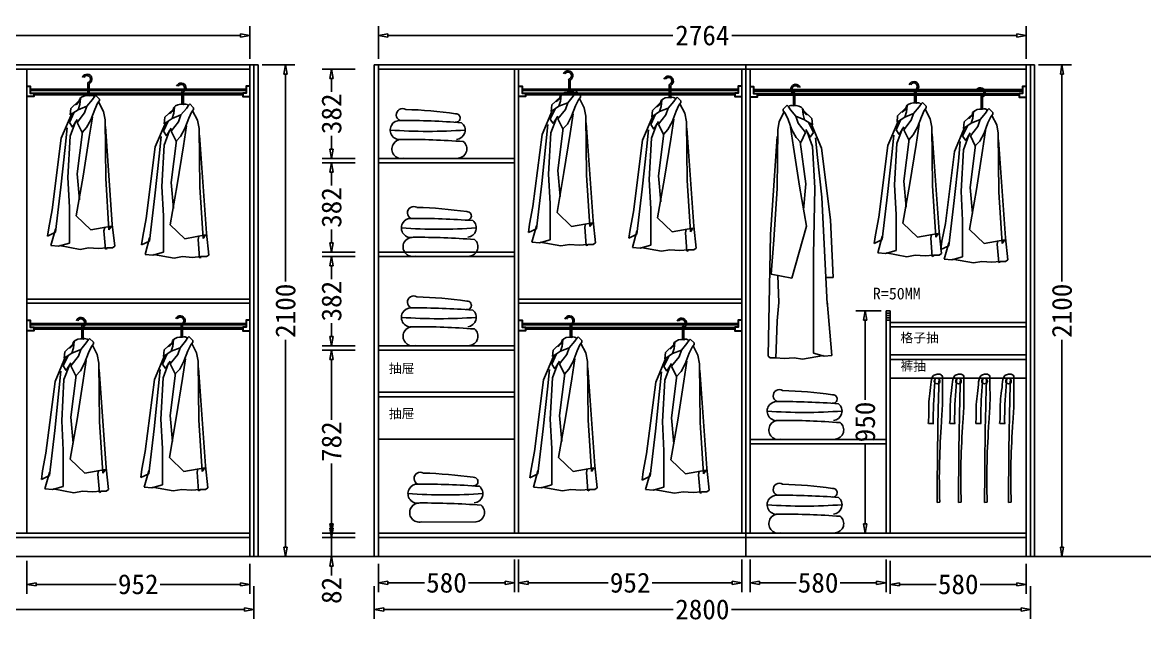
# Model space of a CAD drawing. Header units: millimetres. Extents: x 304407 to 361076, y -1262425 to -1203358.
# Drawn here: x 335285 to 340074, y -1249130 to -1246567 of the extents above; entities that cross this region are included whole.
import ezdxf

# ---------------------------------------------------------------- set-up
doc = ezdxf.new("R2010")
doc.units = ezdxf.units.MM
doc.header["$LTSCALE"] = 20
doc.layers.get('Defpoints').update_dxf_attribs({"color": 250})
for name, color, linetype in [('4', 1, 'Continuous'), ('6', 6, 'Continuous'), ('8', 8, 'Continuous'), ('LAYER10', 11, 'Continuous'), ('LAYER8', 11, 'Continuous'), ('图层3', 4, 'Continuous'), ('墙体', 40, 'Continuous')]:
    doc.layers.add(name, color=color, linetype=linetype)
doc.styles.get("Standard").update_dxf_attribs({"font": 'SimSun.ttf', "height": 85})
doc.styles.add('text', font='SimSun.ttf', dxfattribs={"height": 85})
doc.dimstyles.new('周文晶', dxfattribs={"dimtxt": 70, "dimasz": 40, "dimexe": 40, "dimexo": 30, "dimgap": 10, "dimtad": 0, "dimdec": 0, "dimtxsty": 'Standard', "dimblk": 'CLOSEDBLANK', "dimcen": 200, "dimclrd": 256, "dimclre": 256, "dimadec": 0, "dimazin": 0, "dimtfac": 1, "dimtdec": 0, "dimtmove": 0, "dimatfit": 3, "dimldrblk": 'CLOSEDBLANK', "dimfxl": 100, "dimfxlon": 1, "dimarcsym": 0})

# ---------------------------------------------------------------- blocks, each defined once
blk = doc.blocks.new('_ClosedBlank')
at = {"color": 0, "linetype": 'ByBlock', "lineweight": -2}
for p, q in [((-1, 0.17), (0, 0)), ((-1, 0.17), (-1, -0.17)), ((0, 0), (-1, -0.17))]:
    blk.add_line(p, q, dxfattribs=at)
blk = doc.blocks.new('*D2006')
at = {"lineweight": -2, "transparency": 16777216}
for p, q in [((337384.3, -1248860.2), (337384.3, -1249000.2)), ((336804.3, -1248878.6), (336804.3, -1249000.2)), ((336844.3, -1248960.2), (337000.2, -1248960.2)), ((337344.3, -1248960.2), (337188.3, -1248960.2))]:
    blk.add_line(p, q, dxfattribs=at)
at = {"layer": 'Defpoints', "color": 0, "transparency": 16777216}
for p in [(337384.3, -1248748.6), (336804.3, -1248848.6), (337384.3, -1248960.2)]:
    blk.add_point(p, dxfattribs=at)
at = {"lineweight": -2, "transparency": 16777216, "xscale": 40, "yscale": 40, "zscale": 40, "rotation": 180}
blk.add_blockref('_ClosedBlank', (336804.3, -1248960.2), dxfattribs=at)
at = {"lineweight": -2, "transparency": 16777216, "xscale": 40, "yscale": 40, "zscale": 40}
blk.add_blockref('_ClosedBlank', (337384.3, -1248960.2), dxfattribs=at)
at = {"color": 0, "transparency": 16777216, "insert": (337094.3, -1248960.2), "char_height": 85, "attachment_point": 5}
blk.add_mtext('580', dxfattribs=at)
blk = doc.blocks.new('*D2007')
at = {"lineweight": -2, "transparency": 16777216}
for p, q in [((338390.3, -1248860.2), (338390.3, -1249000.2)), ((338970.3, -1248860.2), (338970.3, -1249000.2)), ((338430.3, -1248960.2), (338586.2, -1248960.2)), ((338930.3, -1248960.2), (338774.3, -1248960.2))]:
    blk.add_line(p, q, dxfattribs=at)
at = {"layer": 'Defpoints', "color": 0, "transparency": 16777216}
for p in [(338390.3, -1246766.6), (338970.3, -1248748.6), (338970.3, -1248960.2)]:
    blk.add_point(p, dxfattribs=at)
at = {"lineweight": -2, "transparency": 16777216, "xscale": 40, "yscale": 40, "zscale": 40, "rotation": 180}
blk.add_blockref('_ClosedBlank', (338390.3, -1248960.2), dxfattribs=at)
at = {"lineweight": -2, "transparency": 16777216, "xscale": 40, "yscale": 40, "zscale": 40}
blk.add_blockref('_ClosedBlank', (338970.3, -1248960.2), dxfattribs=at)
at = {"color": 0, "transparency": 16777216, "insert": (338680.3, -1248960.2), "char_height": 85, "attachment_point": 5}
blk.add_mtext('580', dxfattribs=at)
blk = doc.blocks.new('*D2008')
at = {"lineweight": -2, "transparency": 16777216}
for p, q in [((336804.3, -1246723.2), (336804.3, -1246583.2)), ((339568.3, -1246723.2), (339568.3, -1246583.2)), ((336844.3, -1246623.2), (338060.6, -1246623.2)), ((339528.3, -1246623.2), (338312, -1246623.2))]:
    blk.add_line(p, q, dxfattribs=at)
at = {"layer": 'Defpoints', "color": 0, "transparency": 16777216}
for p in [(339568.3, -1246623.2), (336804.3, -1246766.6), (339568.3, -1246766.6)]:
    blk.add_point(p, dxfattribs=at)
at = {"lineweight": -2, "transparency": 16777216, "xscale": 40, "yscale": 40, "zscale": 40, "rotation": 180}
blk.add_blockref('_ClosedBlank', (336804.3, -1246623.2), dxfattribs=at)
at = {"lineweight": -2, "transparency": 16777216, "xscale": 40, "yscale": 40, "zscale": 40}
blk.add_blockref('_ClosedBlank', (339568.3, -1246623.2), dxfattribs=at)
at = {"color": 0, "transparency": 16777216, "insert": (338186.3, -1246623.2), "char_height": 85, "attachment_point": 5}
blk.add_mtext('2764', dxfattribs=at)
blk = doc.blocks.new('*D2009')
at = {"lineweight": -2, "transparency": 16777216}
for p, q in [((336786.3, -1248974.2), (336786.3, -1249114.2)), ((339586.3, -1248974.2), (339586.3, -1249114.2)), ((336826.3, -1249074.2), (338061.5, -1249074.2)), ((339546.3, -1249074.2), (338311, -1249074.2))]:
    blk.add_line(p, q, dxfattribs=at)
at = {"layer": 'Defpoints', "color": 0, "transparency": 16777216}
for p in [(336786.3, -1248848.6), (339586.3, -1248848.6), (339586.3, -1249074.2)]:
    blk.add_point(p, dxfattribs=at)
at = {"lineweight": -2, "transparency": 16777216, "xscale": 40, "yscale": 40, "zscale": 40, "rotation": 180}
blk.add_blockref('_ClosedBlank', (336786.3, -1249074.2), dxfattribs=at)
at = {"lineweight": -2, "transparency": 16777216, "xscale": 40, "yscale": 40, "zscale": 40}
blk.add_blockref('_ClosedBlank', (339586.3, -1249074.2), dxfattribs=at)
at = {"color": 0, "transparency": 16777216, "insert": (338186.3, -1249074.2), "char_height": 85, "attachment_point": 5}
blk.add_mtext('2800', dxfattribs=at)
blk = doc.blocks.new('*D2010')
at = {"lineweight": -2, "transparency": 16777216}
for p, q in [((339621.2, -1246748.6), (339761.2, -1246748.6)), ((339721.2, -1246788.6), (339721.2, -1247673.9)), ((339721.2, -1248808.6), (339721.2, -1247923.4)), ((339621.2, -1248848.6), (339761.2, -1248848.6))]:
    blk.add_line(p, q, dxfattribs=at)
at = {"layer": 'Defpoints', "color": 0, "transparency": 16777216}
for p in [(339586.3, -1246748.6), (339721.2, -1246748.6), (339586.3, -1248848.6)]:
    blk.add_point(p, dxfattribs=at)
at = {"lineweight": -2, "transparency": 16777216, "xscale": 40, "yscale": 40, "zscale": 40}
for p, rotation in [((339721.2, -1246748.6), 90), ((339721.2, -1248848.6), 270)]:
    blk.add_blockref('_ClosedBlank', p, dxfattribs=dict(at, rotation=rotation))
at = {"color": 0, "transparency": 16777216, "insert": (339721.2, -1247798.6), "char_height": 85, "attachment_point": 5, "rotation": 90}
blk.add_mtext('2100', dxfattribs=at)
blk = doc.blocks.new('*D2011')
at = {"lineweight": -2, "transparency": 16777216}
for p, q in [((338949.3, -1247798.6), (338841.3, -1247798.6)), ((338881.3, -1247838.6), (338881.3, -1248178.6)), ((338881.3, -1248708.6), (338881.3, -1248368.6)), ((338940.3, -1248748.6), (338841.3, -1248748.6))]:
    blk.add_line(p, q, dxfattribs=at)
at = {"layer": 'Defpoints', "color": 0, "transparency": 16777216}
for p in [(338979.3, -1247798.6), (338881.3, -1248748.6), (338970.3, -1248748.6)]:
    blk.add_point(p, dxfattribs=at)
at = {"lineweight": -2, "transparency": 16777216, "xscale": 40, "yscale": 40, "zscale": 40}
for p, rotation in [((338881.3, -1247798.6), 90), ((338881.3, -1248748.6), 270)]:
    blk.add_blockref('_ClosedBlank', p, dxfattribs=dict(at, rotation=rotation))
at = {"color": 0, "transparency": 16777216, "insert": (338881.3, -1248273.6), "char_height": 85, "attachment_point": 5, "rotation": 90}
blk.add_mtext('950', dxfattribs=at)
blk = doc.blocks.new('*D2012')
at = {"lineweight": -2, "transparency": 16777216}
for p, q in [((338988.3, -1248866.8), (338988.3, -1249006.8)), ((339568.3, -1248878.6), (339568.3, -1249006.8)), ((339028.3, -1248966.8), (339184.2, -1248966.8)), ((339528.3, -1248966.8), (339372.3, -1248966.8))]:
    blk.add_line(p, q, dxfattribs=at)
at = {"layer": 'Defpoints', "color": 0, "transparency": 16777216}
for p in [(338988.3, -1248748.6), (339568.3, -1248848.6), (339568.3, -1248966.8)]:
    blk.add_point(p, dxfattribs=at)
at = {"lineweight": -2, "transparency": 16777216, "xscale": 40, "yscale": 40, "zscale": 40, "rotation": 180}
blk.add_blockref('_ClosedBlank', (338988.3, -1248966.8), dxfattribs=at)
at = {"lineweight": -2, "transparency": 16777216, "xscale": 40, "yscale": 40, "zscale": 40}
blk.add_blockref('_ClosedBlank', (339568.3, -1248966.8), dxfattribs=at)
at = {"color": 0, "transparency": 16777216, "insert": (339278.3, -1248966.8), "char_height": 85, "attachment_point": 5}
blk.add_mtext('580', dxfattribs=at)
blk = doc.blocks.new('*D2013')
at = {"lineweight": -2, "transparency": 16777216}
for p, q in [((336604, -1248726.6), (336604, -1248686.6)), ((336704, -1248766.6), (336564, -1248766.6)), ((336604, -1248766.6), (336604, -1248848.6)), ((336704, -1248848.6), (336564, -1248848.6)), ((336604, -1248888.6), (336604, -1248928.6))]:
    blk.add_line(p, q, dxfattribs=at)
at = {"layer": 'Defpoints', "color": 0, "transparency": 16777216}
for p in [(336604, -1248766.6), (336804.3, -1248766.6), (336786.3, -1248848.6)]:
    blk.add_point(p, dxfattribs=at)
at = {"lineweight": -2, "transparency": 16777216, "xscale": 40, "yscale": 40, "zscale": 40}
for p, rotation in [((336604, -1248766.6), 270), ((336604, -1248848.6), 90)]:
    blk.add_blockref('_ClosedBlank', p, dxfattribs=dict(at, rotation=rotation))
at = {"color": 0, "transparency": 16777216, "insert": (336604, -1248992.7), "char_height": 85, "attachment_point": 5, "rotation": 90}
blk.add_mtext('82', dxfattribs=at)
blk = doc.blocks.new('*D2014')
at = {"lineweight": -2, "transparency": 16777216}
for p, q in [((336704, -1247966.6), (336564, -1247966.6)), ((336604, -1248006.6), (336604, -1248264.5)), ((336604, -1248708.6), (336604, -1248450.7)), ((336704, -1248748.6), (336564, -1248748.6))]:
    blk.add_line(p, q, dxfattribs=at)
at = {"layer": 'Defpoints', "color": 0, "transparency": 16777216}
for p in [(336604, -1247966.6), (336804.3, -1247966.6), (336804.3, -1248748.6)]:
    blk.add_point(p, dxfattribs=at)
at = {"lineweight": -2, "transparency": 16777216, "xscale": 40, "yscale": 40, "zscale": 40}
for p, rotation in [((336604, -1247966.6), 90), ((336604, -1248748.6), 270)]:
    blk.add_blockref('_ClosedBlank', p, dxfattribs=dict(at, rotation=rotation))
at = {"color": 0, "transparency": 16777216, "insert": (336604, -1248357.6), "char_height": 85, "attachment_point": 5, "rotation": 90}
blk.add_mtext('782', dxfattribs=at)
blk = doc.blocks.new('*D2015')
at = {"lineweight": -2, "transparency": 16777216}
for p, q in [((336704, -1247566.6), (336564, -1247566.6)), ((336604, -1247606.6), (336604, -1247664.3)), ((336604, -1247908.6), (336604, -1247851)), ((336704, -1247948.6), (336564, -1247948.6))]:
    blk.add_line(p, q, dxfattribs=at)
at = {"layer": 'Defpoints', "color": 0, "transparency": 16777216}
for p in [(336604, -1247566.6), (336804.3, -1247566.6), (336804.3, -1247948.6)]:
    blk.add_point(p, dxfattribs=at)
at = {"lineweight": -2, "transparency": 16777216, "xscale": 40, "yscale": 40, "zscale": 40}
for p, rotation in [((336604, -1247566.6), 90), ((336604, -1247948.6), 270)]:
    blk.add_blockref('_ClosedBlank', p, dxfattribs=dict(at, rotation=rotation))
at = {"color": 0, "transparency": 16777216, "insert": (336604, -1247757.6), "char_height": 85, "attachment_point": 5, "rotation": 90}
blk.add_mtext('382', dxfattribs=at)
blk = doc.blocks.new('*D2016')
at = {"lineweight": -2, "transparency": 16777216}
for p, q in [((336704, -1247166.6), (336564, -1247166.6)), ((336604, -1247206.6), (336604, -1247264.3)), ((336604, -1247508.6), (336604, -1247451)), ((336704, -1247548.6), (336564, -1247548.6))]:
    blk.add_line(p, q, dxfattribs=at)
at = {"layer": 'Defpoints', "color": 0, "transparency": 16777216}
for p in [(336604, -1247166.6), (336804.3, -1247166.6), (336804.3, -1247548.6)]:
    blk.add_point(p, dxfattribs=at)
at = {"lineweight": -2, "transparency": 16777216, "xscale": 40, "yscale": 40, "zscale": 40}
for p, rotation in [((336604, -1247166.6), 90), ((336604, -1247548.6), 270)]:
    blk.add_blockref('_ClosedBlank', p, dxfattribs=dict(at, rotation=rotation))
at = {"color": 0, "transparency": 16777216, "insert": (336604, -1247357.6), "char_height": 85, "attachment_point": 5, "rotation": 90}
blk.add_mtext('382', dxfattribs=at)
blk = doc.blocks.new('*D2017')
at = {"lineweight": -2, "transparency": 16777216}
for p, q in [((336704, -1246766.6), (336564, -1246766.6)), ((336604, -1246806.6), (336604, -1246864.3)), ((336604, -1247108.6), (336604, -1247051)), ((336704, -1247148.6), (336564, -1247148.6))]:
    blk.add_line(p, q, dxfattribs=at)
at = {"layer": 'Defpoints', "color": 0, "transparency": 16777216}
for p in [(336604, -1246766.6), (336804.3, -1246766.6), (336804.3, -1247148.6)]:
    blk.add_point(p, dxfattribs=at)
at = {"lineweight": -2, "transparency": 16777216, "xscale": 40, "yscale": 40, "zscale": 40}
for p, rotation in [((336604, -1246766.6), 90), ((336604, -1247148.6), 270)]:
    blk.add_blockref('_ClosedBlank', p, dxfattribs=dict(at, rotation=rotation))
at = {"color": 0, "transparency": 16777216, "insert": (336604, -1246957.6), "char_height": 85, "attachment_point": 5, "rotation": 90}
blk.add_mtext('382', dxfattribs=at)
blk = doc.blocks.new('*D2018')
at = {"lineweight": -2, "transparency": 16777216}
for p, q in [((337402.3, -1248860.2), (337402.3, -1249000.2)), ((338354.3, -1248860.2), (338354.3, -1249000.2)), ((337442.3, -1248960.2), (337784, -1248960.2)), ((338314.3, -1248960.2), (337972.6, -1248960.2))]:
    blk.add_line(p, q, dxfattribs=at)
at = {"layer": 'Defpoints', "color": 0, "transparency": 16777216}
for p in [(337402.3, -1248748.6), (338354.3, -1248748.6), (338354.3, -1248960.2)]:
    blk.add_point(p, dxfattribs=at)
at = {"lineweight": -2, "transparency": 16777216, "xscale": 40, "yscale": 40, "zscale": 40, "rotation": 180}
blk.add_blockref('_ClosedBlank', (337402.3, -1248960.2), dxfattribs=at)
at = {"lineweight": -2, "transparency": 16777216, "xscale": 40, "yscale": 40, "zscale": 40}
blk.add_blockref('_ClosedBlank', (338354.3, -1248960.2), dxfattribs=at)
at = {"color": 0, "transparency": 16777216, "insert": (337878.3, -1248960.2), "char_height": 85, "attachment_point": 5}
blk.add_mtext('952', dxfattribs=at)
blk = doc.blocks.new('*D2034')
at = {"lineweight": -2, "transparency": 16777216}
for p, q in [((333490.7, -1246723.2), (333490.7, -1246583.2)), ((336254.7, -1246723.2), (336254.7, -1246583.2)), ((333530.7, -1246623.2), (334747, -1246623.2)), ((336214.7, -1246623.2), (334998.3, -1246623.2))]:
    blk.add_line(p, q, dxfattribs=at)
at = {"layer": 'Defpoints', "color": 0, "transparency": 16777216}
for p in [(336254.7, -1246623.2), (333490.7, -1246766.6), (336254.7, -1246766.6)]:
    blk.add_point(p, dxfattribs=at)
at = {"lineweight": -2, "transparency": 16777216, "xscale": 40, "yscale": 40, "zscale": 40, "rotation": 180}
blk.add_blockref('_ClosedBlank', (333490.7, -1246623.2), dxfattribs=at)
at = {"lineweight": -2, "transparency": 16777216, "xscale": 40, "yscale": 40, "zscale": 40}
blk.add_blockref('_ClosedBlank', (336254.7, -1246623.2), dxfattribs=at)
at = {"color": 0, "transparency": 16777216, "insert": (334872.7, -1246623.2), "char_height": 85, "attachment_point": 5}
blk.add_mtext('2764', dxfattribs=at)
blk = doc.blocks.new('*D2035')
at = {"lineweight": -2, "transparency": 16777216}
for p, q in [((333472.7, -1248974.2), (333472.7, -1249114.2)), ((336272.7, -1248974.2), (336272.7, -1249114.2)), ((333512.7, -1249074.2), (334747.9, -1249074.2)), ((336232.7, -1249074.2), (334997.4, -1249074.2))]:
    blk.add_line(p, q, dxfattribs=at)
at = {"layer": 'Defpoints', "color": 0, "transparency": 16777216}
for p in [(333472.7, -1248848.6), (336272.7, -1248848.6), (336272.7, -1249074.2)]:
    blk.add_point(p, dxfattribs=at)
at = {"lineweight": -2, "transparency": 16777216, "xscale": 40, "yscale": 40, "zscale": 40, "rotation": 180}
blk.add_blockref('_ClosedBlank', (333472.7, -1249074.2), dxfattribs=at)
at = {"lineweight": -2, "transparency": 16777216, "xscale": 40, "yscale": 40, "zscale": 40}
blk.add_blockref('_ClosedBlank', (336272.7, -1249074.2), dxfattribs=at)
at = {"color": 0, "transparency": 16777216, "insert": (334872.7, -1249074.2), "char_height": 85, "attachment_point": 5}
blk.add_mtext('2800', dxfattribs=at)
blk = doc.blocks.new('*D2041')
at = {"lineweight": -2, "transparency": 16777216}
for p, q in [((336307.5, -1246748.6), (336447.5, -1246748.6)), ((336407.5, -1246788.6), (336407.5, -1247673.9)), ((336407.5, -1248808.6), (336407.5, -1247923.4)), ((336307.5, -1248848.6), (336447.5, -1248848.6))]:
    blk.add_line(p, q, dxfattribs=at)
at = {"layer": 'Defpoints', "color": 0, "transparency": 16777216}
for p in [(336272.7, -1246748.6), (336407.5, -1246748.6), (336272.7, -1248848.6)]:
    blk.add_point(p, dxfattribs=at)
at = {"lineweight": -2, "transparency": 16777216, "xscale": 40, "yscale": 40, "zscale": 40}
for p, rotation in [((336407.5, -1246748.6), 90), ((336407.5, -1248848.6), 270)]:
    blk.add_blockref('_ClosedBlank', p, dxfattribs=dict(at, rotation=rotation))
at = {"color": 0, "transparency": 16777216, "insert": (336407.5, -1247798.6), "char_height": 85, "attachment_point": 5, "rotation": 90}
blk.add_mtext('2100', dxfattribs=at)
blk = doc.blocks.new('*D2042')
at = {"lineweight": -2, "transparency": 16777216}
for p, q in [((335302.7, -1248866.8), (335302.7, -1249006.8)), ((336254.7, -1248878.6), (336254.7, -1249006.8)), ((335342.7, -1248966.8), (335684.4, -1248966.8)), ((336214.7, -1248966.8), (335872.9, -1248966.8))]:
    blk.add_line(p, q, dxfattribs=at)
at = {"layer": 'Defpoints', "color": 0, "transparency": 16777216}
for p in [(335302.7, -1248748.6), (336254.7, -1248848.6), (336254.7, -1248966.8)]:
    blk.add_point(p, dxfattribs=at)
at = {"lineweight": -2, "transparency": 16777216, "xscale": 40, "yscale": 40, "zscale": 40, "rotation": 180}
blk.add_blockref('_ClosedBlank', (335302.7, -1248966.8), dxfattribs=at)
at = {"lineweight": -2, "transparency": 16777216, "xscale": 40, "yscale": 40, "zscale": 40}
blk.add_blockref('_ClosedBlank', (336254.7, -1248966.8), dxfattribs=at)
at = {"color": 0, "transparency": 16777216, "insert": (335778.7, -1248966.8), "char_height": 85, "attachment_point": 5}
blk.add_mtext('952', dxfattribs=at)
blk = doc.blocks.new('A$C1C5764E0')
at = {"layer": '8'}
for p, q in [((172.3, 708.4), (172.3, 657.4)), ((178.3, 708.4), (178.3, 657.4)), ((135.3, 635.3), (99.9, 601.9)), ((137.4, 618.5), (140.1, 644.9)), ((167.9, 611.6), (191.5, 639.3)), ((191.5, 639.3), (201.2, 654.6)), ((201.2, 654.6), (205.3, 658.7)), ((213.6, 624.1), (201.2, 597.8)), ((205.3, 658.7), (222, 642.1)), ((222, 635.2), (213.6, 624.1)), ((217.8, 629.6), (238.6, 589.4)), ((222, 642.1), (222, 635.2)), ((103, 580.9), (58.4, 475.1)), ((113.7, 585.2), (93.2, 541.7)), ((99.9, 601.9), (97.1, 574.2)), ((97.1, 574.2), (130.4, 596.4)), ((126.3, 542.3), (158.2, 582.5)), ((130.4, 596.4), (137.4, 618.5)), ((130.4, 596.4), (167.9, 611.6)), ((158.2, 582.5), (167.9, 611.6)), ((201.2, 597.8), (184.5, 553.4)), ((238.6, 589.4), (245.5, 553.4)), ((93.2, 541.7), (106.3, 522.1)), ((96.5, 482.8), (119.4, 544.9)), ((106.3, 522.1), (125.9, 554.7)), ((147.1, 499.3), (126.3, 542.3)), ((184.5, 553.4), (166.5, 520.1)), ((178.3, 479.5), (191.3, 564.6)), ((245.5, 553.4), (248.3, 302.5)), ((75, 435), (83.4, 518.8)), ((86.6, 306.3), (96.5, 482.8)), ((148.8, 502.4), (125.9, 322.6)), ((166.5, 520.1), (147.1, 499.3)), ((152.1, 312.8), (178.3, 479.5)), ((276.4, 106.8), (247, 525.3)), ((58.4, 475.1), (19.5, 168.8)), ((57, 265.8), (75, 435)), ((93.2, 180.9), (86.6, 306.3)), ((122.6, 142.8), (152.1, 312.8)), ((125.9, 322.6), (135.7, 211.4)), ((248.3, 302.5), (262.2, 83.5)), ((34.3, 73.1), (57, 265.8)), ((19.5, 168.8), (4.8, 92.7)), ((93.2, 26.2), (93.2, 180.9)), ((184.8, 82.8), (122.6, 142.8)), ((273.1, 99.1), (184.8, 82.8)), ((262.2, 83.5), (273.1, 99.1)), ((286.7, 13.1), (276.4, 106.8)), ((4.8, 92.7), (0, 56.7)), ((0, 56.7), (34.3, 73.1)), ((34.3, 86.2), (14.7, 16.3)), ((244.2, 93.8), (240.9, 79.6)), ((240.9, 79.6), (247.4, 1.1)), ((14.7, 16.3), (47.4, 13.1)), ((47.4, 13.1), (93.2, 26.2)), ((50.7, 16.3), (139, 0)), ((139, 0), (175, 6.5)), ((175, 6.5), (217.5, 3.3)), ((217.5, 3.3), (253.5, 6.5)), ((247.4, 1.1), (254, 3.3)), ((253.5, 6.5), (276.9, 6.5)), ((276.9, 6.5), (286.7, 13.1))]:
    blk.add_line(p, q, dxfattribs=at)
for centre, radius, start, end in [((168.9, 727.1), 20.9, 296.6338, 159.5285), ((168.9, 727.1), 14.9, 296.6338, 150.6175), ((175.9, 709.9), 3.91, 94.6712, 201.9626), ((110.9, 641.2), 25.1, 286.2636, 2.0248), ((168.9, 613.1), 43.9, 77.6993, 138.5966), ((186.2, 639.8), 18, 42.48, 116.3392)]:
    blk.add_arc(centre, radius, start, end, dxfattribs=at)
blk = doc.blocks.new('A$C4F477F88')
at = {"layer": 'LAYER10'}
blk.add_blockref('A$C1C5764E0', (0, 0), dxfattribs=at)
blk = doc.blocks.new('A$C5E603B19')
at = {"layer": 'LAYER8'}
blk.add_blockref('A$C4F477F88', (0, 0), dxfattribs=at)
blk = doc.blocks.new('A$C1B0A679D')
at = {"layer": '图层3'}
blk.add_blockref('A$C5E603B19', (0, 0), dxfattribs=at)
blk = doc.blocks.new('A$C52EB379C')
at = {"layer": '8'}
for p, q in [((163.3, 1134.6), (163.3, 1083.5)), ((169.3, 1134.6), (169.3, 1083.5)), ((126.4, 1061.5), (91, 1028.1)), ((128.4, 1044.7), (131.2, 1071)), ((159, 1037.8), (182.5, 1065.5)), ((182.5, 1065.5), (192.3, 1080.7)), ((192.3, 1080.7), (196.4, 1084.9)), ((196.4, 1084.9), (213.1, 1068.3)), ((213.1, 1061.3), (204.7, 1050.2)), ((208.9, 1055.8), (229.7, 1015.6)), ((213.1, 1068.3), (213.1, 1061.3)), ((94.1, 1007.1), (49.5, 901.3)), ((104.8, 1011.4), (84.3, 967.8)), ((91, 1028.1), (88.2, 1000.3)), ((88.2, 1000.3), (121.5, 1022.5)), ((117.4, 968.5), (149.3, 1008.7)), ((121.5, 1022.5), (128.4, 1044.7)), ((121.5, 1022.5), (159, 1037.8)), ((149.3, 1008.7), (159, 1037.8)), ((192.3, 1023.9), (175.6, 979.5)), ((204.7, 1050.2), (192.3, 1023.9)), ((229.7, 1015.6), (236.6, 979.5)), ((84.3, 967.8), (97.4, 948.2)), ((87.6, 909), (110.5, 971.1)), ((97.4, 948.2), (117, 980.9)), ((138.2, 925.5), (117.4, 968.5)), ((175.6, 979.5), (157.6, 946.3)), ((169.3, 905.7), (182.4, 990.7)), ((236.6, 979.5), (239.4, 728.7)), ((66.1, 861.1), (74.5, 944.9)), ((139.9, 928.6), (117, 748.8)), ((157.6, 946.3), (138.2, 925.5)), ((267.5, 533), (238.1, 951.5)), ((49.5, 901.3), (10.6, 595)), ((77.7, 732.4), (87.6, 909)), ((143.2, 738.9), (169.3, 905.7)), ((48.1, 692), (66.1, 861.1)), ((84.3, 444.7), (77.7, 732.4)), ((113.7, 568.9), (143.2, 738.9)), ((117, 748.8), (126.8, 637.6)), ((239.4, 728.7), (253.3, 509.7)), ((25.4, 235.4), (48.1, 692)), ((10.6, 595), (0, 349)), ((175.9, 346.6), (113.7, 568.9)), ((277.8, 13.1), (267.5, 533)), ((253.3, 509.7), (264.2, 362.9)), ((84.3, 26.2), (84.3, 444.7)), ((0, 349), (31, 349)), ((264.2, 362.9), (175.9, 346.6)), ((235.3, 357.6), (232, 242)), ((25.4, 248.5), (5.8, 16.3)), ((232, 242), (238.5, 163.5)), ((238.5, 163.5), (245.1, 3.3)), ((5.8, 16.3), (38.5, 13.1)), ((38.5, 13.1), (84.3, 26.2)), ((41.7, 16.3), (130.1, 0)), ((130.1, 0), (166.1, 6.5)), ((166.1, 6.5), (208.6, 3.3)), ((208.6, 3.3), (244.6, 6.5)), ((244.6, 6.5), (268, 6.5)), ((268, 6.5), (277.8, 13.1))]:
    blk.add_line(p, q, dxfattribs=at)
for centre, radius, start, end in [((160, 1153.2), 20.9, 296.6338, 159.5285), ((160, 1153.2), 14.9, 296.6338, 150.6175), ((167, 1136), 3.91, 94.6712, 201.9626), ((102, 1067.4), 25.1, 286.2636, 2.0248), ((160, 1039.2), 43.9, 77.6993, 138.5966), ((177.3, 1066), 18, 42.48, 116.3392)]:
    blk.add_arc(centre, radius, start, end, dxfattribs=at)
blk = doc.blocks.new('A$C05785CA5')
at = {"layer": 'LAYER10'}
blk.add_blockref('A$C52EB379C', (0, 0), dxfattribs=at)
blk = doc.blocks.new('A$C100967EE')
at = {"layer": 'LAYER10'}
blk.add_blockref('A$C05785CA5', (0, 0), dxfattribs=at)
blk = doc.blocks.new('A$C65D30603')
at = {"layer": 'LAYER8'}
blk.add_blockref('A$C100967EE', (0, 0), dxfattribs=at)
blk = doc.blocks.new('A$C50CE712E')
at = {"layer": '图层3'}
blk.add_blockref('A$C65D30603', (0, 0), dxfattribs=at)
blk = doc.blocks.new('A$C11F00F61')
at = {"color": 8}
blk.add_line((48.2, 0), (290.3, 1.2), dxfattribs=at)
at = {"layer": '墙体', "color": 8}
for centre, radius, start, end in [((52.6, 186.6), 26.7, 59.8021, 244.0801), ((9.8, -1698.7), 1909.1, 81.8981, 88.3112), ((41, 121.6), 41, 86.0834, 284.0988), ((53.8, -3125.6), 3288.1, 85.6244, 90.1755), ((280.3, 173), 18.4, 260.1551, 94.4157), ((279.7, 121.7), 40, 274.9406, 51.3165), ((159.2, 2329.1), 2213.2, 265.8756, 274.159), ((48.2, 41), 41, 86.0834, 284.0988), ((61, -3206.2), 3288.1, 85.6244, 90.1755), ((286.9, 41.1), 40, 274.9406, 51.3165)]:
    blk.add_arc(centre, radius, start, end, dxfattribs=at)
blk = doc.blocks.new('A$C3B9601DC')
at = {"layer": '4', "color": 8}
blk.add_line((62, 1.5), (47.4, 0), dxfattribs=at)
for points, knots in [([(62, 1.5), (55.4, 144.3), (62.8, 324.3), (78.7, 548.8), (75.2, 622.1), (75.7, 684.6), (46.8, 686.9), (17.9, 676.1), (12.7, 599.8), (-1.5, 524.3), (4.4, 450.4), (0, 421.8)], [0, 0, 0, 0, 428.516837, 544.203019, 664.137455, 677.621305, 701.749401, 722.125787, 770.743064, 895.133582, 980.731534, 980.731534, 980.731534, 980.731534]), ([(37.8, 667.5), (32.8, 603.2), (26.4, 521.3), (26.8, 439.3), (26.9, 421.8)], [0, 0, 0, 0, 193.394932, 246.046188, 246.046188, 246.046188, 246.046188])]:
    blk.add_open_spline(points, degree=3, knots=knots, dxfattribs=at)
blk.add_spline([(57.6, 658.7), (53.2, 497.8), (47.4, 0)], degree=3, dxfattribs=at)
blk.add_open_spline([(1.4, 421.8), (10.7, 421.8), (19.9, 421.8), (29.2, 421.8)], degree=3, dxfattribs=at)
at = {"layer": '6', "color": 8}
blk.add_circle((47.2, 648.9), 15, dxfattribs=at)
blk = doc.blocks.new('edr334343')
at = {"layer": '6', "color": 8, "xscale": 0.7999999999301508, "yscale": 0.7999999999301508, "zscale": 0.7999999999301508}
for p in [(311012.9, -1202094.7), (311104.2, -1202094.7), (311215.5, -1202094.7), (311317.6, -1202094.7)]:
    blk.add_blockref('A$C3B9601DC', p, dxfattribs=at)

msp = doc.modelspace()

# ---------------------------------------------------------------- linework, layer by layer
for p, q in [((333472.7, -1246748.6), (336272.7, -1246748.6)), ((336254.7, -1246748.6), (336254.7, -1248848.6)), ((336272.7, -1246748.6), (336272.7, -1248848.6)), ((336290.7, -1246748.6), (336272.7, -1246748.6)), ((336290.7, -1248848.6), (336290.7, -1246748.6)), ((336786.3, -1248848.6), (336786.3, -1246748.6)), ((336786.3, -1246748.6), (339586.3, -1246748.6)), ((336804.3, -1248848.6), (336804.3, -1246748.6)), ((338372.3, -1248848.6), (338372.3, -1246748.6)), ((339568.3, -1246748.6), (339568.3, -1248848.6)), ((339586.3, -1246748.6), (339586.3, -1248848.6)), ((339604.3, -1246748.6), (339586.3, -1246748.6)), ((339604.3, -1248848.6), (339604.3, -1246748.6)), ((333490.7, -1246766.6), (336254.7, -1246766.6)), ((335302.7, -1246766.6), (335302.7, -1248748.6)), ((336804.3, -1246766.6), (339568.3, -1246766.6)), ((337384.3, -1248748.6), (337384.3, -1246766.6)), ((337402.3, -1248748.6), (337402.3, -1246766.6)), ((338354.3, -1248748.6), (338354.3, -1246766.6)), ((338390.3, -1248748.6), (338390.3, -1246766.6)), ((336804.3, -1247148.6), (337384.3, -1247148.6)), ((336804.3, -1247166.6), (337384.3, -1247166.6)), ((336804.3, -1247548.6), (337384.3, -1247548.6)), ((336804.3, -1247566.6), (337384.3, -1247566.6)), ((335302.7, -1247748.6), (336254.7, -1247748.6)), ((337402.3, -1247748.6), (338354.3, -1247748.6)), ((335302.7, -1247766.6), (336254.7, -1247766.6)), ((337402.3, -1247766.6), (338354.3, -1247766.6)), ((338970.3, -1247798.6), (338970.3, -1248748.6)), ((338988.3, -1247798.6), (338970.3, -1247798.6)), ((338988.3, -1247808.6), (338970.3, -1247808.6)), ((338988.3, -1247798.6), (338988.3, -1248748.6)), ((338988.3, -1247818.6), (338970.3, -1247818.6)), ((338988.3, -1247828.6), (338970.3, -1247828.6)), ((338988.3, -1247838.6), (338970.3, -1247838.6)), ((339568.3, -1247848.6), (338988.3, -1247848.6)), ((339568.3, -1247866.6), (338988.3, -1247866.6)), ((336804.3, -1247948.6), (337384.3, -1247948.6)), ((336804.3, -1247966.6), (337384.3, -1247966.6)), ((339568.3, -1247986.6), (338988.3, -1247986.6)), ((339568.3, -1248006.6), (338988.3, -1248006.6)), ((339568.3, -1248086.6), (338988.3, -1248086.6)), ((336804.3, -1248146.6), (337384.3, -1248146.6)), ((336804.3, -1248166.6), (337384.3, -1248166.6)), ((336804.3, -1248346.6), (337384.3, -1248346.6)), ((338970.3, -1248348.6), (338390.3, -1248348.6)), ((338970.3, -1248366.6), (338390.3, -1248366.6)), ((333490.7, -1248748.6), (336254.7, -1248748.6)), ((333490.7, -1248766.6), (336254.7, -1248766.6)), ((335284.7, -1248748.6), (336154.7, -1248748.6)), ((336804.3, -1248748.6), (339568.3, -1248748.6)), ((336804.3, -1248766.6), (339568.3, -1248766.6)), ((333472.7, -1248848.6), (336272.7, -1248848.6)), ((336272.7, -1248848.6), (336290.7, -1248848.6)), ((336786.3, -1248848.6), (339586.3, -1248848.6)), ((339586.3, -1248848.6), (339604.3, -1248848.6))]:
    msp.add_line(p, q)
at = {"color": 8}
msp.add_line((361075.9, -1248848.6), (304407.4, -1248848.6), dxfattribs=at)
msp.add_line((361075.9, -1248848.6), (304407.4, -1248848.6), dxfattribs=at)
msp.add_line((361075.9, -1248848.6), (304407.4, -1248848.6), dxfattribs=at)
at = {"lineweight": 30}
for points in [[(335302.7, -1246839.3), (335317.7, -1246839.3), (335317.7, -1246869.3), (335332.7, -1246869.3), (335332.7, -1246884.3), (335302.7, -1246884.3)], [(336254.7, -1246839.3), (336239.7, -1246839.3), (336239.7, -1246869.3), (336224.7, -1246869.3), (336224.7, -1246884.3), (336254.7, -1246884.3)], [(337402.3, -1246839.3), (337417.3, -1246839.3), (337417.3, -1246869.3), (337432.3, -1246869.3), (337432.3, -1246884.3), (337402.3, -1246884.3)], [(338354.3, -1246839.3), (338339.3, -1246839.3), (338339.3, -1246869.3), (338324.3, -1246869.3), (338324.3, -1246884.3), (338354.3, -1246884.3)], [(338390.3, -1246840.9), (338405.3, -1246840.9), (338405.3, -1246870.9), (338420.3, -1246870.9), (338420.3, -1246885.9), (338390.3, -1246885.9)], [(339568.3, -1246840.9), (339553.3, -1246840.9), (339553.3, -1246870.9), (339538.3, -1246870.9), (339538.3, -1246885.9), (339568.3, -1246885.9)], [(336239.7, -1246854.3), (335317.7, -1246854.3)], [(336239.7, -1246858.8), (335317.7, -1246858.8)], [(336224.7, -1246871.3), (335332.7, -1246871.3)], [(336224.7, -1246876.8), (335332.7, -1246876.8)], [(338339.3, -1246854.3), (337417.3, -1246854.3)], [(338339.3, -1246858.8), (337417.3, -1246858.8)], [(338324.3, -1246871.3), (337432.3, -1246871.3)], [(338324.3, -1246876.8), (337432.3, -1246876.8)], [(339553.3, -1246855.9), (338405.3, -1246855.9)], [(339553.3, -1246860.5), (338405.3, -1246860.5)], [(339538.3, -1246873), (338420.3, -1246873)], [(339538.3, -1246878.4), (338420.3, -1246878.4)], [(335302.7, -1247839.3), (335317.7, -1247839.3), (335317.7, -1247869.3), (335332.7, -1247869.3), (335332.7, -1247884.3), (335302.7, -1247884.3)], [(336239.7, -1247854.3), (335317.7, -1247854.3)], [(336254.7, -1247839.3), (336239.7, -1247839.3), (336239.7, -1247869.3), (336224.7, -1247869.3), (336224.7, -1247884.3), (336254.7, -1247884.3)], [(337402.3, -1247839.3), (337417.3, -1247839.3), (337417.3, -1247869.3), (337432.3, -1247869.3), (337432.3, -1247884.3), (337402.3, -1247884.3)], [(338339.3, -1247854.3), (337417.3, -1247854.3)], [(338354.3, -1247839.3), (338339.3, -1247839.3), (338339.3, -1247869.3), (338324.3, -1247869.3), (338324.3, -1247884.3), (338354.3, -1247884.3)], [(336239.7, -1247858.8), (335317.7, -1247858.8)], [(336224.7, -1247871.3), (335332.7, -1247871.3)], [(336224.7, -1247876.8), (335332.7, -1247876.8)], [(338339.3, -1247858.8), (337417.3, -1247858.8)], [(338324.3, -1247871.3), (337432.3, -1247871.3)], [(338324.3, -1247876.8), (337432.3, -1247876.8)]]:
    msp.add_lwpolyline(points, dxfattribs=at)

# ---------------------------------------------------------------- block references
for name, p in [('A$C1B0A679D', (335391.8, -1247536.5)), ('A$C1B0A679D', (337443.8, -1247521.7)), ('A$C1B0A679D', (337873, -1247544.8)), ('A$C1B0A679D', (335793.1, -1247574)), ('A$C1B0A679D', (338920, -1247567.8)), ('A$C1B0A679D', (339203.9, -1247594.2)), ('A$C11F00F61', (336854.3, -1247148.6)), ('A$C11F00F61', (336901.9, -1247566.6)), ('A$C11F00F61', (336901.9, -1247948.6)), ('A$C1B0A679D', (335365.5, -1248575.4)), ('A$C1B0A679D', (335789.3, -1248567.9)), ('A$C1B0A679D', (337450.4, -1248568.2)), ('A$C1B0A679D', (337929.1, -1248578.1)), ('edr334343', (28137.5, -46523)), ('A$C11F00F61', (338462.9, -1248348.6)), ('A$C11F00F61', (336930, -1248701.2)), ('A$C11F00F61', (338462.9, -1248748.6))]:
    msp.add_blockref(name, p)
at = {"xscale": -1}
msp.add_blockref('A$C50CE712E', (338744.4, -1248005.6), dxfattribs=at)

# ---------------------------------------------------------------- texts
at = {"attachment_point": 1, "style": 'text'}
for s, insert, char_height, width in [('R=50MM', (338914.1, -1247700.1), 50, 419.038), ('格子抽', (339031.9, -1247893.7), 40, 305.609), ('抽屉', (336848.6, -1248024.3), 40, 305.609), ('裤抽', (339031.9, -1248015), 40, 305.609), ('抽屉', (336848.6, -1248217.6), 40, 305.609)]:
    msp.add_mtext(s, dxfattribs=dict(at, insert=insert, char_height=char_height, width=width))

# ---------------------------------------------------------------- dimensions: what is measured, and where the dimension line sits
for base, p1, p2, picture, middle in [((336254.7, -1246623.2), (333490.7, -1246766.6), (336254.7, -1246766.6), '*D2034', (334872.7, -1246623.2)), ((339568.3, -1246623.2), (336804.3, -1246766.6), (339568.3, -1246766.6), '*D2008', (338186.3, -1246623.2)), ((338970.3, -1248960.2), (338390.3, -1246766.6), (338970.3, -1248748.6), '*D2007', (338680.3, -1248960.2)), ((336254.7, -1248966.8), (335302.7, -1248748.6), (336254.7, -1248848.6), '*D2042', (335778.7, -1248966.8)), ((337384.3, -1248960.2), (336804.3, -1248848.6), (337384.3, -1248748.6), '*D2006', (337094.3, -1248960.2)), ((338354.3, -1248960.2), (337402.3, -1248748.6), (338354.3, -1248748.6), '*D2018', (337878.3, -1248960.2)), ((339568.3, -1248966.8), (338988.3, -1248748.6), (339568.3, -1248848.6), '*D2012', (339278.3, -1248966.8)), ((336272.7, -1249074.2), (333472.7, -1248848.6), (336272.7, -1248848.6), '*D2035', (334872.7, -1249074.2)), ((339586.3, -1249074.2), (336786.3, -1248848.6), (339586.3, -1248848.6), '*D2009', (338186.3, -1249074.2))]:
    dim = msp.add_linear_dim(base=base, p1=p1, p2=p2, dimstyle='周文晶')
    dim.commit()
    dim.dimension.update_dxf_attribs({"geometry": picture, "text_midpoint": middle})
for base, p1, p2, angle, picture, middle in [((336407.5, -1246748.6), (336272.7, -1248848.6), (336272.7, -1246748.6), 90, '*D2041', (336407.5, -1247798.6)), ((339721.2, -1246748.6), (339586.3, -1248848.6), (339586.3, -1246748.6), 90, '*D2010', (339721.2, -1247798.6)), ((336604, -1246766.6), (336804.3, -1247148.6), (336804.3, -1246766.6), 270, '*D2017', (336604, -1246957.6)), ((336604, -1247166.6), (336804.3, -1247548.6), (336804.3, -1247166.6), 270, '*D2016', (336604, -1247357.6)), ((336604, -1247566.6), (336804.3, -1247948.6), (336804.3, -1247566.6), 270, '*D2015', (336604, -1247757.6)), ((338881.3, -1248748.6), (338979.3, -1247798.6), (338970.3, -1248748.6), 90, '*D2011', (338881.3, -1248273.6)), ((336604, -1247966.6), (336804.3, -1248748.6), (336804.3, -1247966.6), 270, '*D2014', (336604, -1248357.6))]:
    dim = msp.add_linear_dim(base=base, p1=p1, p2=p2, angle=angle, dimstyle='周文晶')
    dim.commit()
    dim.dimension.update_dxf_attribs({"geometry": picture, "text_midpoint": middle})
dim = msp.add_linear_dim(base=(336604, -1248766.6), p1=(336786.3, -1248848.6), p2=(336804.3, -1248766.6), angle=270, dimstyle='周文晶')
dim.commit()
dim.dimension.update_dxf_attribs({"geometry": '*D2013', "text_midpoint": (336604, -1248992.7), "dimtype": 128})

doc.saveas('drawing.dxf')
